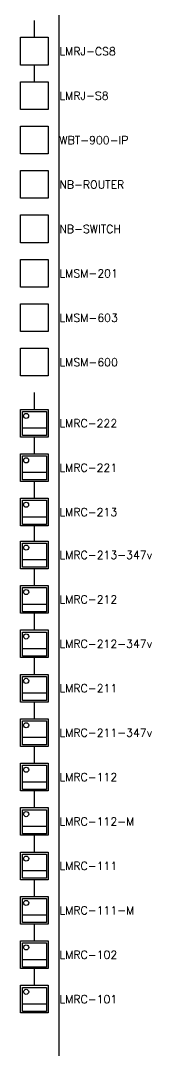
# Model space of a CAD drawing. Header units: inches. Extents: x -233 to 23, y -182 to 484.
# Drawn here: x -121.29 to -117.36, y -76.18 to -45.34 of the extents above; entities that cross this region are included whole.
import ezdxf

# ---------------------------------------------------------------- set-up
doc = ezdxf.new("R2010")
doc.units = ezdxf.units.IN
doc.header["$MEASUREMENT"] = 0
doc.styles.add('ROMANS', font='ROMANS.shx')

# ---------------------------------------------------------------- blocks, each defined once
blk = doc.blocks.new('LMRC-222')
for p, q in [((0, 0.415), (0, 0.915)), ((0.362, -0.15), (-0.359, -0.15))]:
    blk.add_line(p, q)
for points in [[(-0.415, 0.415), (0.415, 0.415), (0.415, -0.415), (-0.415, -0.415)], [(-0.359, 0.352), (0.362, 0.352), (0.362, -0.369), (-0.359, -0.369)]]:
    blk.add_lwpolyline(points, close=True)
blk.add_circle((-0.248, 0.219), 0.0765)
at = {"insert": (0.75, -0.002), "char_height": 0.24, "width": 5.724, "attachment_point": 4, "style": 'ROMANS'}
blk.add_mtext('LMRC-222', dxfattribs=at)
blk = doc.blocks.new('LMRC-221')
for p, q in [((0, 0.415), (0, 0.915)), ((0.362, -0.15), (-0.359, -0.15))]:
    blk.add_line(p, q)
for points in [[(-0.415, 0.415), (0.415, 0.415), (0.415, -0.415), (-0.415, -0.415)], [(-0.359, 0.352), (0.362, 0.352), (0.362, -0.369), (-0.359, -0.369)]]:
    blk.add_lwpolyline(points, close=True)
blk.add_circle((-0.248, 0.219), 0.0765)
at = {"insert": (0.75, -0.002), "char_height": 0.24, "width": 5.724, "attachment_point": 4, "style": 'ROMANS'}
blk.add_mtext('LMRC-221', dxfattribs=at)
blk = doc.blocks.new('LMRC-213')
for p, q in [((0, 0.415), (0, 0.915)), ((0.362, -0.15), (-0.359, -0.15))]:
    blk.add_line(p, q)
for points in [[(-0.415, 0.415), (0.415, 0.415), (0.415, -0.415), (-0.415, -0.415)], [(-0.359, 0.352), (0.362, 0.352), (0.362, -0.369), (-0.359, -0.369)]]:
    blk.add_lwpolyline(points, close=True)
blk.add_circle((-0.248, 0.219), 0.0765)
at = {"insert": (0.75, -0.002), "char_height": 0.24, "width": 5.724, "attachment_point": 4, "style": 'ROMANS'}
blk.add_mtext('LMRC-213', dxfattribs=at)
blk = doc.blocks.new('LMRC-212')
for p, q in [((0, 0.415), (0, 0.915)), ((0.362, -0.15), (-0.359, -0.15))]:
    blk.add_line(p, q)
for points in [[(-0.415, 0.415), (0.415, 0.415), (0.415, -0.415), (-0.415, -0.415)], [(-0.359, 0.352), (0.362, 0.352), (0.362, -0.369), (-0.359, -0.369)]]:
    blk.add_lwpolyline(points, close=True)
blk.add_circle((-0.248, 0.219), 0.0765)
at = {"insert": (0.75, -0.002), "char_height": 0.24, "width": 5.724, "attachment_point": 4, "style": 'ROMANS'}
blk.add_mtext('LMRC-212', dxfattribs=at)
blk = doc.blocks.new('LMRC-211')
for p, q in [((0, 0.415), (0, 0.915)), ((0.362, -0.15), (-0.359, -0.15))]:
    blk.add_line(p, q)
for points in [[(-0.415, 0.415), (0.415, 0.415), (0.415, -0.415), (-0.415, -0.415)], [(-0.359, 0.352), (0.362, 0.352), (0.362, -0.369), (-0.359, -0.369)]]:
    blk.add_lwpolyline(points, close=True)
blk.add_circle((-0.248, 0.219), 0.0765)
at = {"insert": (0.75, -0.002), "char_height": 0.24, "width": 5.724, "attachment_point": 4, "style": 'ROMANS'}
blk.add_mtext('LMRC-211', dxfattribs=at)
blk = doc.blocks.new('LMRC-112')
for p, q in [((0, 0.415), (0, 0.915)), ((0.362, -0.15), (-0.359, -0.15))]:
    blk.add_line(p, q)
for points in [[(-0.415, 0.415), (0.415, 0.415), (0.415, -0.415), (-0.415, -0.415)], [(-0.359, 0.352), (0.362, 0.352), (0.362, -0.369), (-0.359, -0.369)]]:
    blk.add_lwpolyline(points, close=True)
blk.add_circle((-0.248, 0.219), 0.0765)
at = {"insert": (0.75, -0.002), "char_height": 0.24, "width": 5.724, "attachment_point": 4, "style": 'ROMANS'}
blk.add_mtext('LMRC-112', dxfattribs=at)
blk = doc.blocks.new('LMRC-111')
for p, q in [((0, 0.415), (0, 0.915)), ((0.362, -0.15), (-0.359, -0.15))]:
    blk.add_line(p, q)
for points in [[(-0.415, 0.415), (0.415, 0.415), (0.415, -0.415), (-0.415, -0.415)], [(-0.359, 0.352), (0.362, 0.352), (0.362, -0.369), (-0.359, -0.369)]]:
    blk.add_lwpolyline(points, close=True)
blk.add_circle((-0.248, 0.219), 0.0765)
at = {"insert": (0.75, -0.002), "char_height": 0.24, "width": 5.724, "attachment_point": 4, "style": 'ROMANS'}
blk.add_mtext('LMRC-111', dxfattribs=at)
blk = doc.blocks.new('LMRC-102')
for p, q in [((0, 0.415), (0, 0.915)), ((0.362, -0.15), (-0.359, -0.15))]:
    blk.add_line(p, q)
for points in [[(-0.415, 0.415), (0.415, 0.415), (0.415, -0.415), (-0.415, -0.415)], [(-0.359, 0.352), (0.362, 0.352), (0.362, -0.369), (-0.359, -0.369)]]:
    blk.add_lwpolyline(points, close=True)
blk.add_circle((-0.248, 0.219), 0.0765)
at = {"insert": (0.75, -0.002), "char_height": 0.24, "width": 5.724, "attachment_point": 4, "style": 'ROMANS'}
blk.add_mtext('LMRC-102', dxfattribs=at)
blk = doc.blocks.new('LMRC-101')
for p, q in [((0, 0.415), (0, 0.915)), ((0.362, -0.15), (-0.359, -0.15))]:
    blk.add_line(p, q)
for points in [[(-0.415, 0.415), (0.415, 0.415), (0.415, -0.415), (-0.415, -0.415)], [(-0.359, 0.352), (0.362, 0.352), (0.362, -0.369), (-0.359, -0.369)]]:
    blk.add_lwpolyline(points, close=True)
blk.add_circle((-0.248, 0.219), 0.0765)
at = {"insert": (0.75, -0.002), "char_height": 0.24, "width": 5.724, "attachment_point": 4, "style": 'ROMANS'}
blk.add_mtext('LMRC-101', dxfattribs=at)
blk = doc.blocks.new('LMRC-213-347v')
for p, q in [((0, 0.415), (0, 0.915)), ((0.362, -0.15), (-0.359, -0.15))]:
    blk.add_line(p, q)
for points in [[(-0.415, 0.415), (0.415, 0.415), (0.415, -0.415), (-0.415, -0.415)], [(-0.359, 0.352), (0.362, 0.352), (0.362, -0.369), (-0.359, -0.369)]]:
    blk.add_lwpolyline(points, close=True)
blk.add_circle((-0.248, 0.219), 0.0765)
at = {"insert": (0.75, -0.002), "char_height": 0.24, "width": 5.724, "attachment_point": 4, "style": 'ROMANS'}
blk.add_mtext('LMRC-213-347v', dxfattribs=at)
blk = doc.blocks.new('LMRC-212-347v')
for p, q in [((0, 0.415), (0, 0.915)), ((0.362, -0.15), (-0.359, -0.15))]:
    blk.add_line(p, q)
for points in [[(-0.415, 0.415), (0.415, 0.415), (0.415, -0.415), (-0.415, -0.415)], [(-0.359, 0.352), (0.362, 0.352), (0.362, -0.369), (-0.359, -0.369)]]:
    blk.add_lwpolyline(points, close=True)
blk.add_circle((-0.248, 0.219), 0.0765)
at = {"insert": (0.75, -0.002), "char_height": 0.24, "width": 5.724, "attachment_point": 4, "style": 'ROMANS'}
blk.add_mtext('LMRC-212-347v', dxfattribs=at)
blk = doc.blocks.new('LMRC-211-347v')
for p, q in [((0, 0.415), (0, 0.915)), ((0.362, -0.15), (-0.359, -0.15))]:
    blk.add_line(p, q)
for points in [[(-0.415, 0.415), (0.415, 0.415), (0.415, -0.415), (-0.415, -0.415)], [(-0.359, 0.352), (0.362, 0.352), (0.362, -0.369), (-0.359, -0.369)]]:
    blk.add_lwpolyline(points, close=True)
blk.add_circle((-0.248, 0.219), 0.0765)
at = {"insert": (0.75, -0.002), "char_height": 0.24, "width": 5.724, "attachment_point": 4, "style": 'ROMANS'}
blk.add_mtext('LMRC-211-347v', dxfattribs=at)
blk = doc.blocks.new('LMRC-112-M')
for p, q in [((0, 0.415), (0, 0.915)), ((0.362, -0.15), (-0.359, -0.15))]:
    blk.add_line(p, q)
for points in [[(-0.415, 0.415), (0.415, 0.415), (0.415, -0.415), (-0.415, -0.415)], [(-0.359, 0.352), (0.362, 0.352), (0.362, -0.369), (-0.359, -0.369)]]:
    blk.add_lwpolyline(points, close=True)
blk.add_circle((-0.248, 0.219), 0.0765)
at = {"insert": (0.75, -0.002), "char_height": 0.24, "width": 5.724, "attachment_point": 4, "style": 'ROMANS'}
blk.add_mtext('LMRC-112-M', dxfattribs=at)
blk = doc.blocks.new('LMRC-111-M')
for p, q in [((0, 0.415), (0, 0.915)), ((0.362, -0.15), (-0.359, -0.15))]:
    blk.add_line(p, q)
for points in [[(-0.415, 0.415), (0.415, 0.415), (0.415, -0.415), (-0.415, -0.415)], [(-0.359, 0.352), (0.362, 0.352), (0.362, -0.369), (-0.359, -0.369)]]:
    blk.add_lwpolyline(points, close=True)
blk.add_circle((-0.248, 0.219), 0.0765)
at = {"insert": (0.75, -0.002), "char_height": 0.24, "width": 5.724, "attachment_point": 4, "style": 'ROMANS'}
blk.add_mtext('LMRC-111-M', dxfattribs=at)
blk = doc.blocks.new('NB-ROUTER')
blk.add_lwpolyline([(-0.415, 0.415), (0.415, 0.415), (0.415, -0.415), (-0.415, -0.415)], close=True)
at = {"insert": (0.75, -0.005), "char_height": 0.24, "width": 5.724, "attachment_point": 4, "style": 'ROMANS'}
blk.add_mtext('NB-ROUTER', dxfattribs=at)
blk = doc.blocks.new('NB-SWITCH')
blk.add_lwpolyline([(-0.415, 0.415), (0.415, 0.415), (0.415, -0.415), (-0.415, -0.415)], close=True)
at = {"insert": (0.75, -0.005), "char_height": 0.24, "width": 5.724, "attachment_point": 4, "style": 'ROMANS'}
blk.add_mtext('NB-SWITCH', dxfattribs=at)
blk = doc.blocks.new('LMSM-201')
blk.add_lwpolyline([(-0.415, 0.415), (0.415, 0.415), (0.415, -0.415), (-0.415, -0.415)], close=True)
at = {"insert": (0.75, -0.005), "char_height": 0.24, "width": 5.724, "attachment_point": 4, "style": 'ROMANS'}
blk.add_mtext('LMSM-201', dxfattribs=at)
blk = doc.blocks.new('LMSM-603')
blk.add_lwpolyline([(-0.415, 0.415), (0.415, 0.415), (0.415, -0.415), (-0.415, -0.415)], close=True)
at = {"insert": (0.75, -0.005), "char_height": 0.24, "width": 5.724, "attachment_point": 4, "style": 'ROMANS'}
blk.add_mtext('LMSM-603', dxfattribs=at)
blk = doc.blocks.new('LMSM-600')
blk.add_lwpolyline([(-0.415, 0.415), (0.415, 0.415), (0.415, -0.415), (-0.415, -0.415)], close=True)
at = {"insert": (0.75, -0.005), "char_height": 0.24, "width": 5.724, "attachment_point": 4, "style": 'ROMANS'}
blk.add_mtext('LMSM-600', dxfattribs=at)
blk = doc.blocks.new('LMRJ-CS8')
blk.add_line((0, 0.415), (0, 0.915))
at = {"linetype": 'Continuous'}
for p, q in [((-0.188, 0.415), (-0.016, 0.415)), ((-0.188, 0.415), (-0.016, 0.415)), ((-0.016, 0.415), (0.193, 0.415)), ((-0.016, 0.415), (0.193, 0.415))]:
    blk.add_line(p, q, dxfattribs=at)
blk.add_lwpolyline([(-0.415, 0.415), (0.415, 0.415), (0.415, -0.415), (-0.415, -0.415)], close=True)
at = {"insert": (0.75, -0.005), "char_height": 0.24, "width": 5.724, "attachment_point": 4, "style": 'ROMANS'}
blk.add_mtext('LMRJ-CS8', dxfattribs=at)
blk = doc.blocks.new('LMRJ-S8')
blk.add_line((0, 0.415), (0, 0.915))
at = {"linetype": 'Continuous'}
for p, q in [((-0.188, 0.415), (-0.016, 0.415)), ((-0.188, 0.415), (-0.016, 0.415)), ((-0.016, 0.415), (0.193, 0.415)), ((-0.016, 0.415), (0.193, 0.415))]:
    blk.add_line(p, q, dxfattribs=at)
blk.add_lwpolyline([(-0.415, 0.415), (0.415, 0.415), (0.415, -0.415), (-0.415, -0.415)], close=True)
at = {"insert": (0.75, -0.005), "char_height": 0.24, "width": 5.724, "attachment_point": 4, "style": 'ROMANS'}
blk.add_mtext('LMRJ-S8', dxfattribs=at)
blk = doc.blocks.new('WBT-900-IP')
at = {"linetype": 'Continuous'}
for p, q in [((-0.188, 0.415), (-0.016, 0.415)), ((-0.188, 0.415), (-0.016, 0.415)), ((-0.016, 0.415), (0.193, 0.415)), ((-0.016, 0.415), (0.193, 0.415))]:
    blk.add_line(p, q, dxfattribs=at)
blk.add_lwpolyline([(-0.415, 0.415), (0.415, 0.415), (0.415, -0.415), (-0.415, -0.415)], close=True)
at = {"insert": (0.75, -0.005), "char_height": 0.24, "width": 5.724, "attachment_point": 4, "style": 'ROMANS'}
blk.add_mtext('WBT-900-IP', dxfattribs=at)

msp = doc.modelspace()

# ---------------------------------------------------------------- linework, layer by layer
at = {"color": 1}
msp.add_line((-120.12777, -181.78912), (-120.12777, -29.38403), dxfattribs=at)

# ---------------------------------------------------------------- block references
for name, p in [('LMRJ-CS8', (-120.87777, -46.25903)), ('LMRJ-S8', (-120.87777, -47.58903)), ('WBT-900-IP', (-120.87777, -48.91903)), ('NB-ROUTER', (-120.87777, -50.24903)), ('NB-SWITCH', (-120.87777, -51.57903)), ('LMSM-201', (-120.87777, -52.90903)), ('LMSM-603', (-120.87777, -54.23903)), ('LMSM-600', (-120.87777, -55.56903)), ('LMRC-222', (-120.87777, -57.39903)), ('LMRC-221', (-120.87777, -58.72903)), ('LMRC-213', (-120.87777, -60.05903)), ('LMRC-213-347v', (-120.87583, -61.34323)), ('LMRC-212', (-120.87583, -62.67323)), ('LMRC-212-347v', (-120.87583, -64.00323)), ('LMRC-211', (-120.87583, -65.33323)), ('LMRC-211-347v', (-120.87583, -66.66323)), ('LMRC-112', (-120.87583, -67.99323)), ('LMRC-112-M', (-120.87583, -69.32323)), ('LMRC-111', (-120.87583, -70.65323)), ('LMRC-111-M', (-120.87583, -71.98323)), ('LMRC-102', (-120.87583, -73.31323)), ('LMRC-101', (-120.87583, -74.64323))]:
    msp.add_blockref(name, p)

doc.saveas('drawing.dxf')
